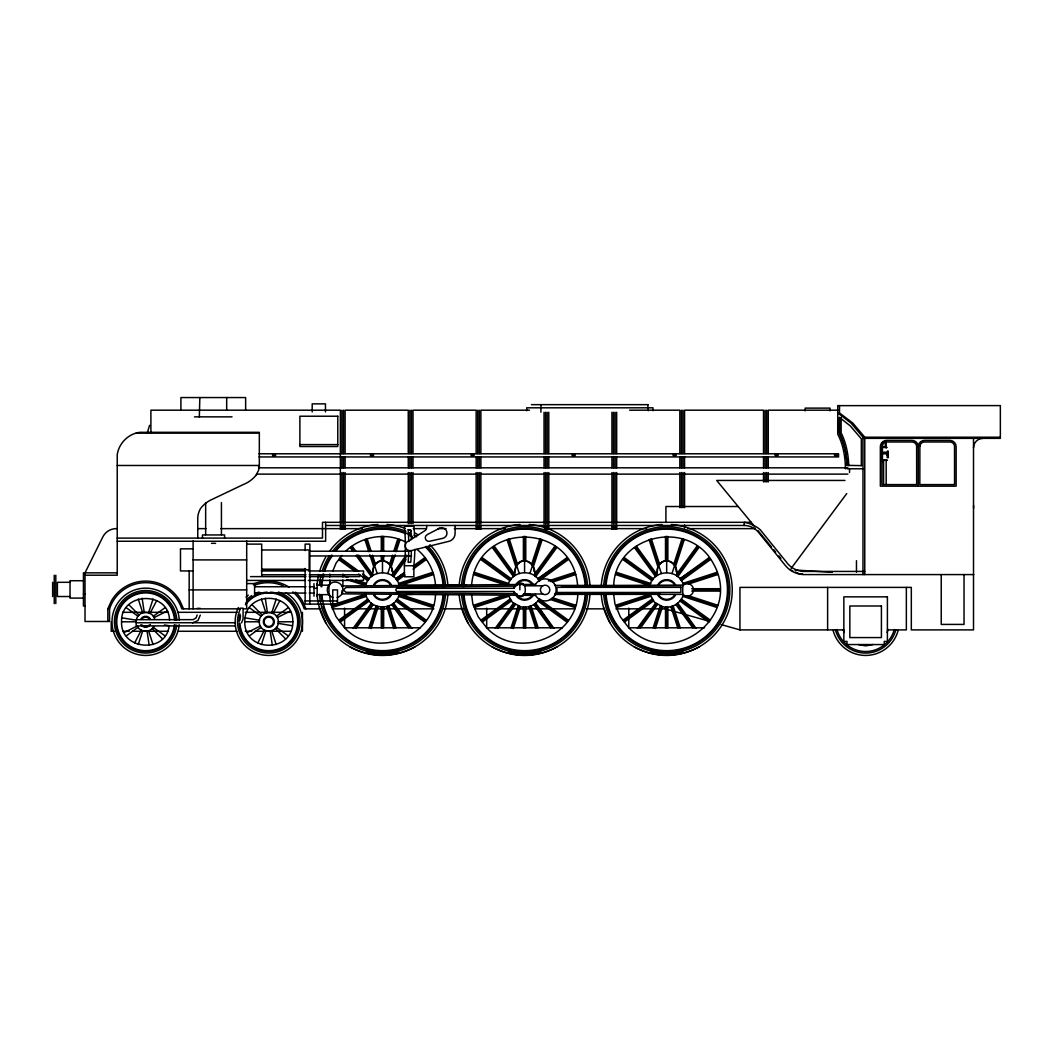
<?xml version="1.0" encoding="UTF-8"?>
<svg xmlns="http://www.w3.org/2000/svg" width="1053" height="1053" viewBox="0 0 1053 1053"><rect width="100%" height="100%" fill="white"/><g stroke="black" fill="none" stroke-linecap="round" stroke-linejoin="round"><path stroke-width="1.5" d="M344.581 618.901L344.581 627.799C374.157 659.902 434.428 638.118 435.508 594.261M344.581 615.979L344.581 608.147M486.683 618.901L486.683 627.799C516.786 660.481 577.847 637.262 577.821 592.668M486.683 615.979L486.683 608.147M628.786 617.44L628.786 627.799C672.169 671.327 743.918 616.268 713.105 563.105C689.057 518.366 615.544 534.503 613.662 585.547M628.786 615.979L628.786 608.147M197.122 615.005L196.161 617.874L193.094 619.651L136.179 619.69L136.179 625.903L235.372 625.903M200.281 615.11L197.99 620.572L192.541 622.849M259.42 465.716L258.564 470.401L255.879 475.416M199.333 416.856L199.846 397.56M346.937 579.598L365.667 585.679C369.024 568.646 395.941 568.646 399.298 585.679M615.531 574.53L649.872 585.679C653.229 568.646 680.146 568.646 683.502 585.679M887.087 454.988C887.955 452.066 883.151 450.829 882.506 453.804L887.152 453.764M164.439 624.929L169.191 625.732C166.163 654.045 120.226 650.227 121.582 621.796C120.279 591.878 169.112 590.285 169.507 620.243M244.744 621.796C244.414 590.549 293.182 590.549 292.866 621.796C293.182 653.031 244.414 653.031 244.744 621.796L259.328 621.796C258.867 609.621 278.742 609.621 278.282 621.796C278.742 633.959 258.867 633.959 259.328 621.796M329.457 585.547L330.076 580.782M365.667 585.679L366.049 584.56L350.478 579.505M331.326 605.278L365.667 594.116C369.024 611.148 395.941 611.161 399.298 594.116M471.56 585.547C476.548 520.972 572.621 520.972 577.61 585.547M649.872 585.679L650.254 584.56L615.992 573.424M369.8 554.707L373.71 566.738L372.354 575.965L356.993 554.826M507.019 539.663L515.812 566.738L514.456 575.965L493.33 546.889M649.109 539.663L657.914 566.738L656.559 575.965L635.433 546.889M540.992 404.655L540.887 412.21M147.157 433.441L149.552 425.346M138.259 644.554L142.734 630.76M148.565 612.833L153.04 599.039M261.407 644.554L265.896 630.76M271.713 612.833L276.202 599.039M368.919 627.799L376.053 605.87M389.61 564.145L392.519 555.181M393.98 550.706L397.863 538.754M370.169 627.799L377.145 606.331L378.264 606.712L371.169 628.562M387.82 573.477L393.453 556.116M394.954 551.509L398.955 539.202M391.255 566.738L395.165 554.707M396.139 551.693L400.048 539.663M511.021 627.799L518.155 605.87M531.712 564.145L539.965 538.754M512.271 627.799L519.247 606.331C526.763 609.003 535.635 605.422 539.623 598.591M529.922 573.477L541.058 539.202M513.272 628.562L520.366 606.712L512.298 602.184L507.809 594.392L508.151 595.235L473.889 606.37M533.358 566.738L542.15 539.663M653.123 627.799L660.244 605.87M673.815 564.145L682.054 538.754M654.374 627.799L661.35 606.331C670.392 609.608 681.08 603.645 683.463 594.392L683.107 595.235L717.383 606.37M672.025 573.477L683.16 539.202M655.361 628.562L662.469 606.712L654.4 602.184L649.872 594.116L615.531 605.278M675.46 566.738L684.253 539.663M136.495 619.348C138.496 610.24 152.79 610.24 154.804 619.348M332.787 571.016L336.065 563.105L341.949 555.431M513.746 588.272C529.146 569.423 529.146 610.385 513.746 591.536L397.481 591.483A1.579 1.579 0 0 1 395.902 589.904A1.579 1.579 0 0 1 397.481 588.324L513.746 588.272A6.318 6.318 0 0 1 524.315 585.429M535.095 585.429L535.543 584.376A11.056 11.056 0 0 1 552.22 581.44A11.056 11.056 0 0 1 552.22 598.367A11.056 11.056 0 0 1 535.543 595.432L522.42 595.314M554.681 595.432L555.115 594.366L659.928 593.365M887.06 632.379L888.271 629.47M399.271 594.405L398.916 595.235L433.178 606.37M107.827 621.481L107.827 608.845L111.421 600.815A39.606 39.606 0 0 1 179.918 600.815L183.525 608.845M134.6 643.041L141.299 630.155M150 613.425L156.7 600.552M257.748 643.041L264.448 630.155M273.148 613.425L279.861 600.552M373.736 566.685C380.357 553.97 395.125 564.263 392.611 575.965L406.05 557.458M515.825 566.685C522.459 553.97 537.227 564.263 534.713 575.965L555.826 546.889M657.928 566.685C664.548 553.97 679.33 564.263 676.816 575.965L697.928 546.889M241.506 622.863L243.046 619.138L243.111 608.2L239.952 608.2M353.176 628.22L371.419 603.119M392.335 574.319L406.287 555.128M354.953 627.799L372.354 603.83M356.019 628.338L373.302 604.554M393.546 576.689L406.024 559.512M495.279 628.22L513.522 603.119M534.437 574.319L554.892 546.178M497.042 627.799L514.456 603.83M498.122 628.338L515.404 604.554M535.648 576.689L556.774 547.613M637.381 628.22L655.624 603.119M676.539 574.319L696.994 546.178M639.145 627.799L656.559 603.83M640.619 627.799L657.506 604.554M677.75 576.689L698.876 547.613M791.158 568.396L846.717 493.581M124.241 632.471L137.219 625.995C140.115 632.642 150.474 632.906 153.856 626.535M255.866 475.429L255.26 476.167A30.326 30.326 0 0 1 243.546 484.419L210.376 500.214A29.563 29.563 0 0 0 201.07 507.796L200.728 508.23A20.27 20.27 0 0 0 198.78 512.429L198.504 513.311A20.27 20.27 0 0 0 197.753 518.8L197.753 538.109M345.726 551.127C361.284 536.306 386.069 531.962 405.326 541.847M395.717 578.86L404.326 572.569M537.82 578.86L566.869 557.708M679.922 578.86L708.972 557.708M126.347 635.828L138.048 627.312M153.251 616.268L164.952 607.765M249.495 635.828L261.197 627.312M276.399 616.268L288.114 607.765M338.75 620.204L367.826 599.091M413.263 566.066L424.767 557.708M339.474 621.152L368.55 600.026M396.415 579.782L404.352 574.017M413.592 567.291L425.491 558.656L413.697 566.619M340.198 622.086L369.274 600.96M397.139 580.716L405.063 574.951M413 569.199L426.215 559.591M480.852 620.204L509.928 599.091M481.576 621.152L510.652 600.026M538.517 579.782L567.593 558.656L538.754 578.136M482.3 622.086L511.363 600.96M539.241 580.716L568.317 559.591M622.955 620.204L652.031 599.091M623.679 621.152L652.755 600.026M680.62 579.782L709.696 558.656L680.857 578.136M624.403 622.086L653.465 600.96M681.344 580.716L710.42 559.591M396.652 578.136L404.523 572.819M378.856 561.552L375.355 564.145L372.446 555.181M520.959 561.552L517.457 564.145L509.204 538.754M663.061 561.552L659.56 564.145L651.307 538.754M154.067 617.598L167.045 611.122M247.402 632.471L260.381 625.995M277.229 617.598L290.207 611.122M415.251 646.66C395.072 657.862 369.893 657.862 349.714 646.66M557.353 646.66C537.175 657.862 511.995 657.862 491.817 646.66M699.455 646.66C679.277 657.862 654.097 657.862 633.919 646.66M873.016 644.554L865.632 645.858L858.234 644.554M398.455 583.467L432.73 572.332M331.787 606.37L366.049 595.235L365.667 594.116M398.916 584.56L433.178 573.424M332.235 607.476L366.51 596.34M403.983 584.165L433.639 574.53M473.429 605.278L506.217 594.629M548.35 580.94L574.833 572.332M550.364 581.532L575.28 573.424M474.337 607.476L508.612 596.34M552.325 582.138L575.741 574.53M682.66 583.467L716.922 572.332M615.992 606.37L650.254 595.235L649.872 594.116M683.107 584.56L717.383 573.424M616.439 607.476L650.715 596.34M688.175 584.165L717.843 574.53M539.623 581.217C532.95 568.462 511.89 570.608 508.151 584.56L473.889 573.424M398.824 650.899L382.489 653.057L366.141 650.899M540.926 650.899L524.578 653.057L508.244 650.899M683.028 650.899L666.681 653.057L650.333 650.899M535.543 584.376L341.949 585.955L342.909 585.955L342.909 579.992M515.233 586.113L345.911 587.495L343.528 589.904L345.911 592.299L516.931 593.695M561.446 585.994L682.739 585.429A6.318 6.318 0 0 1 691.676 585.429A6.318 6.318 0 0 1 691.676 594.366A6.318 6.318 0 0 1 682.739 594.366L555.115 594.366M406.761 594.326L411.684 594.313M554.655 593.668L623.666 593.365M531.436 404.655L648.253 404.655M529.475 410.183L480.892 410.183L480.892 453.606M629.628 410.183L679.83 410.183L679.83 453.606M838.491 410.183L768.256 410.183L768.256 453.606M194.489 416.856L232.042 416.856M136.179 433.099L259.328 433.099M837.727 412.921L851.048 423.109L862.986 437.219L1000.35 437.219M862.986 438.351L1000.35 438.351L1000.35 405.602L837.727 405.642L837.727 434.244A47.885 24.772 -90 0 1 845.414 468.796M299.881 444.603L337.776 444.603M883.546 446.722L886.047 446.722M882.427 447.42L887.152 447.42M887.35 451.711L888.245 451.711M887.35 453.58L888.245 453.58M259.012 453.777L838.57 453.777L838.57 456.936L259.012 456.936M272.503 454.067L275.662 454.067M370.393 454.067L373.552 454.067M471.033 454.027L474.179 454.027M572.042 454.027L575.201 454.027M673.038 454.001L676.197 454.001M774.995 454.001L778.154 454.001M834.41 453.975L837.569 453.975M887.35 454.054L888.245 454.04M887.35 454.738L888.245 454.738M887.35 455.199L888.245 455.199M673.038 455.475L676.197 455.475M774.995 455.475L778.154 455.475M834.41 455.436L837.569 455.436M272.503 455.541L275.662 455.541M370.393 455.541L373.552 455.541M471.033 455.501L474.179 455.501M572.042 455.501L575.201 455.501M887.35 457.068L888.245 457.068M882.427 460.148L887.152 460.148M882.427 460.372L884.204 460.372M885.955 460.372L887.152 460.372M117.225 465.479L259.328 465.479M861.538 465.637L846.981 465.36A51.044 26.417 90 0 0 840.097 434.402L839.359 432.954L839.359 417.304L850.324 425.938L861.354 438.877L861.354 465.637M258.551 467.822L847.889 467.822M847.007 468.796L862.986 468.796M256.919 474.126L847.889 474.126M844.954 480.444L716.698 480.444L755.001 526.961M738.061 506.519L665.917 506.519L665.917 522.314M751.171 522.314L322.481 522.314L322.481 538.109L117.225 538.109M325.64 525.473L744.168 525.473A18.414 18.414 0 0 1 758.318 532.107L785.327 565.461A24.68 24.68 0 0 0 791.988 571.187L793.541 572.029A24.68 24.68 0 0 0 803.742 574.583L973.801 574.583M117.225 528.632L116.185 528.632A14.939 14.939 0 0 0 103.023 536.53L85.017 572.845L85.017 621.481L109.551 621.481L109.551 608.845A38.013 38.013 0 0 1 181.787 608.845L240.202 608.845M197.806 528.632L206.019 528.632M220.827 528.632L362.232 528.632M413.21 528.632L426.36 528.632M437.877 528.632L446.103 528.632M454.317 528.632L505.295 528.632M544.756 528.632L646.713 528.632M687.82 528.632L755.238 528.632M117.225 541.255L325.64 541.255L325.64 522.314M246.692 544.111L261.697 544.111L261.697 575.688M193.107 548.85L180.484 548.85L180.484 570.95L193.107 570.95M261.697 549.982L309.161 549.982L309.161 569.818L261.697 569.818M309.714 551.219L411.631 551.219M309.714 555.958L411.631 555.958M193.107 559.906L246.692 559.906M413.868 565.737L413.868 576.781L404.391 576.781L404.391 565.737L413.868 565.737A197.859 197.859 0 0 0 414.829 549.297M261.697 569.186L305.883 569.186M261.302 570.95L305.12 570.95M308.358 570.95L363.535 570.95L363.535 580.427L308.358 580.427M864.763 571.424L803.07 571.424A22.547 22.547 0 0 1 786.209 561.815L760.345 529.87A22.863 22.863 0 0 0 753.119 525.315L751.724 524.605A25.298 25.298 0 0 0 744.168 522.314L744.168 525.473M117.225 572.845L83.437 572.845L83.437 606.001L85.017 606.001M802.491 573.793L799.214 573.793L795.344 572.042M261.921 574.767L305.936 574.767M309.187 574.767L359.731 574.767L359.731 576.623L309.187 576.623M85.017 575.201L117.225 575.201L117.225 454.962C118.62 443.51 128.334 433.731 139.786 432.322L259.328 432.322L259.328 466.861M250.509 576.623L305.936 576.623M246.692 580.427L305.12 580.427M83.437 580.729L70.025 580.729L70.025 598.104L83.437 598.104M70.025 582.309L57.389 582.309L57.389 596.524L70.025 596.524M246.692 583.586L254.589 583.586L254.589 596.222M317.15 585.165L328.997 585.165L328.997 594.642L317.15 594.642M466.374 585.429L407.472 585.429A6.318 6.318 0 0 0 398.547 585.429M524.591 585.797L542.743 585.797A4.739 4.739 0 0 1 549.85 589.904A4.739 4.739 0 0 1 542.743 593.997L524.591 593.997M254.589 586.745L305.975 586.745M309.187 586.745L313.991 586.745M313.991 588.272L317.15 588.272M691.768 588.719L720.134 588.719M189.171 589.904L246.692 589.904M693.506 589.904L720.291 589.904M691.768 591.088L720.134 591.088M254.589 593.063L305.975 593.063M309.187 593.063L313.991 593.063M83.437 594.155L85.017 594.155M412.381 594.366L407.472 594.366A6.318 6.318 0 0 1 397.534 593.063M305.12 600.947L337.486 600.947M197.122 608.358L200.281 608.358M107.827 608.845L109.551 608.845M243.454 608.845L246.692 608.845L246.692 540.952M320.691 608.845L304.199 608.845A38.013 38.013 0 0 0 292.866 591.891M332.169 608.845L433.875 608.845M443.721 608.845L463.399 608.845M474.877 608.845L548.692 608.845M551.969 608.845L574.938 608.845M586.416 608.845L604.461 608.845M615.939 608.845L638.908 608.845M642.185 608.845L665.154 608.845L708.774 621.125M122.556 612.319L168.348 612.319M178.168 612.319L237.043 612.319M245.217 612.319L291.01 612.319M121.582 621.796L136.179 621.796L136.377 620.243L122.109 617.861M278.282 621.796L292.866 621.796M136.179 622.744L235.267 622.744M420.384 627.799L344.581 627.799L336.065 616.703L330.708 603.777M562.486 627.799L486.683 627.799L478.167 616.703L472.81 603.777L471.56 594.261M704.589 627.799L628.786 627.799L620.27 616.703L614.913 603.777L613.451 592.668M721.239 624.626L739.943 629.891L843.848 629.891M887.403 629.891L906.357 629.891L906.357 587.39M114.501 631.274L111.223 631.274L111.223 621.796M122.674 631.274L129.203 631.274M132.481 631.274L168.427 631.274M178.233 631.274L237.083 631.274M245.244 631.274L251.785 631.274M255.05 631.274L291.01 631.274M364.957 652.978L381.884 652.978M383.081 652.978L400.008 652.978M507.059 652.978L523.986 652.978M525.184 652.978L542.111 652.978M649.161 652.978L666.088 652.978M667.286 652.978L684.213 652.978M523.512 593.747L530.093 593.8M517.497 595.274L341.949 593.853L341.949 590.694M883.046 460.358L884.072 460.398M795.028 570.015L832.212 572.305M245.257 617.861L259.538 620.243M278.071 623.35L292.352 625.732M616.439 572.332L650.715 583.467M688.175 595.643L717.843 605.278M682.66 596.34L716.922 607.476M474.337 572.332L508.612 583.467M552.325 597.67L575.741 605.278M551.917 598.775L575.28 606.37M473.429 574.53L506.217 585.178M549.903 599.368L574.833 607.476M343.146 575.873L347.819 577.386M355.611 579.927L366.51 583.467M403.983 595.643L433.639 605.278M398.455 596.34L432.73 607.476M790.184 569.712L792.764 570.884M624.403 557.708L653.465 578.834M681.344 599.091L710.42 620.204M623.679 558.656L652.755 579.782M680.62 600.026L709.696 621.152M622.955 559.591L652.031 580.716M679.896 600.96L708.972 622.086M482.3 557.708L511.363 578.834M539.241 599.091L568.317 620.204M481.576 558.656L510.652 579.782M538.517 600.026L567.593 621.152M480.852 559.591L509.928 580.716M537.793 600.96L566.869 622.086M340.198 557.708L358.691 571.16M362.666 574.03L369.274 578.834M397.139 599.091L426.215 620.204M339.474 558.656L356.651 571.134M363.259 575.938L368.55 579.782M396.415 600.026L425.491 621.152M338.75 559.591L354.611 571.121M358.573 573.99L367.826 580.716M395.691 600.96L424.767 622.086M249.495 607.765L261.197 616.268M276.399 627.312L288.114 635.828M126.347 607.765L138.048 616.268M153.251 627.312L164.952 635.828M416.962 549.363C427.834 558.011 434.665 571.687 435.508 585.547M647.74 404.655L648.253 410.749M251.957 604.659L262.171 615.044M275.438 628.549L285.653 638.934M128.795 604.659L139.009 615.044M152.277 628.549L162.504 638.934M758.094 530.738L771.546 547.086M773.626 549.6L775.692 552.114M778.799 555.879L780.865 558.393M636.381 546.178L657.506 575.241M677.75 603.119L696.086 628.351M676.816 603.83L694.217 627.799M634.498 547.613L655.624 576.689M675.868 604.554L692.756 627.799M494.278 546.178L515.404 575.241M535.648 603.119L553.983 628.351M534.713 603.83L552.114 627.799M492.396 547.613L513.522 576.689M533.766 604.554L550.653 627.799M352.176 546.178L355.901 551.285M358.678 555.128L373.302 575.241M393.546 603.119L411.881 628.351M351.241 546.889L354.111 550.851M392.611 603.83L410.012 627.799M350.294 547.613L353.176 551.575M356.059 555.536L371.419 576.689M391.663 604.554L408.551 627.799M686.411 615.873L690.847 622.428M539.886 609.318L549.627 623.731M397.784 609.318L407.524 623.731M305.936 608.845L302.329 600.815A39.606 39.606 0 0 0 295.538 592.168M842.992 629.51L844.23 632.471M603.606 607.436L609.924 622.678M554.681 584.376L555.115 585.429L682.739 585.429L682.739 594.366M535.095 594.366L535.543 595.432M461.504 607.436L467.822 622.678M319.401 607.436L325.719 622.678M673.117 605.87L680.238 627.799M650.214 539.202L661.35 573.477M679.001 627.799L672.025 606.331L670.906 606.712L677.75 627.799M531.015 605.87L538.149 627.799M508.112 539.202L519.247 573.477M536.898 627.799L529.922 606.331L528.803 606.712L535.648 627.799M367.102 538.754L370.985 550.706M388.912 605.87L396.046 627.799M366.01 539.202L370.011 551.509M371.512 556.116L377.145 573.477M394.796 627.799L387.82 606.331L386.701 606.712L393.796 628.562M364.917 539.663L368.826 551.693M261.407 599.039L265.896 612.833M271.713 630.76L276.202 644.554M138.259 599.039L142.734 612.833M148.565 630.76L153.04 644.554M265.264 598.196L267.409 612.504M270.187 631.089L272.332 645.397M142.116 598.196L144.261 612.504M147.038 631.089L149.184 645.397M329.457 594.261L330.497 602.184M848.771 465.637L848.757 465.36A51.044 26.417 90 0 0 841.874 434.402L841.136 432.954L841.136 417.304M973.577 505.44L973.577 508.336M973.512 438.351L973.512 629.891L911.319 629.891L911.319 587.39L739.943 587.39L739.943 629.891M964.035 574.583L964.035 624.416L941.237 624.416L941.237 574.583M918.242 446.696A6.318 6.318 0 0 0 911.937 440.378L886.665 440.378A6.318 6.318 0 0 0 880.347 446.696L880.347 486.17L956.137 486.17L956.137 446.696A6.318 6.318 0 0 0 949.819 440.378L924.56 440.378A6.318 6.318 0 0 0 918.242 446.696L918.242 486.17M888.245 451.066L888.245 457.713M887.995 451.711L887.995 453.58M887.995 454.04L887.995 454.751M887.995 455.199L887.995 457.068M887.35 451.066L887.35 457.713M886.139 440.957L886.139 448.091M886.178 460.148L886.178 484.393M885.297 440.957L885.297 447.275M883.599 460.148L883.599 484.393M882.506 442.536L882.506 447.275M882.427 445.656L882.427 461.754M864.763 574.583L864.763 437.219L852.825 423.109L839.504 412.921L839.504 405.602M862.986 437.219L862.986 574.583M856.471 560.696L856.471 572.161M849.534 469.401L849.534 472.547M839.504 417.844L839.504 434.244A47.885 24.772 90 0 1 847.125 465.584M830.027 410.881L830.027 408.116L805.163 408.116L805.163 410.881M827.619 587.39L827.619 629.891M768.256 456.818L768.256 467.822M768.256 472.547L768.256 481.984M766.676 410.183L766.676 453.606M766.676 456.818L766.676 467.822M766.676 472.547L766.676 481.984M765.097 410.183L765.097 453.606M765.097 456.818L765.097 467.822M765.097 472.547L765.097 481.984M763.517 453.606L763.517 410.183L684.568 410.183L684.568 453.606M763.517 456.818L763.517 467.822M763.517 472.547L763.517 481.984M684.568 456.818L684.568 467.822M684.568 472.547L684.568 507.664M684.568 525.026L684.568 527.856M682.989 410.183L682.989 453.606M682.989 456.818L682.989 467.822M682.989 472.547L682.989 507.664M681.409 410.183L681.409 453.606M681.409 456.818L681.409 467.822M681.409 472.547L681.409 507.664M679.83 456.818L679.83 467.822M679.83 472.547L679.83 507.664M667.865 536.451L667.865 560.907M667.865 607.107L667.865 627.799M666.681 536.306L666.681 572.529M666.681 607.265L666.681 627.799M665.496 536.451L665.496 560.907A9.477 9.477 0 0 0 657.296 571.542M665.496 607.107L665.496 627.799M652.992 410.749L652.992 407.814L526.684 407.814L526.684 410.749M616.676 412.263L616.676 453.606M616.676 456.818L616.676 467.822M616.676 472.547L616.676 523.617M616.676 525.026L616.676 529.264M615.097 412.263L615.097 453.606M615.097 456.818L615.097 467.822M615.097 472.547L615.097 523.617M615.097 525.026L615.097 529.264M613.517 412.263L613.517 453.606M613.517 456.818L613.517 467.822M613.517 472.547L613.517 523.617M613.517 525.026L613.517 529.264M611.938 412.263L611.938 453.606M611.938 456.818L611.938 467.822M611.938 472.547L611.938 523.617M611.938 525.026L611.938 529.264M548.784 412.263L548.784 453.606M548.784 456.818L548.784 467.822M548.784 472.547L548.784 523.617M548.784 525.026L548.784 529.264M547.205 412.263L547.205 453.606M547.205 456.818L547.205 467.822M547.205 472.547L547.205 523.617M547.205 525.026L547.205 529.264M545.625 412.263L545.625 453.606M545.625 456.818L545.625 467.822M545.625 472.547L545.625 523.617M545.625 525.026L545.625 529.264M544.046 412.263L544.046 453.606M544.046 456.818L544.046 467.822M544.046 472.547L544.046 523.617M544.046 525.026L544.046 527.856M525.763 536.451L525.763 560.907A9.477 9.477 0 0 1 533.976 571.542M525.763 607.107L525.763 627.799M524.578 536.306L524.578 572.529M524.578 607.265L524.578 627.799M523.394 536.451L523.394 560.907A9.477 9.477 0 0 0 515.193 571.542M523.394 607.107L523.394 627.799M519.853 583.586L519.853 589.904M480.892 456.818L480.892 467.822M480.892 472.547L480.892 523.617M480.892 525.026L480.892 529.264M479.312 410.183L479.312 453.606M479.312 456.818L479.312 467.822M479.312 472.547L479.312 523.617M479.312 525.026L479.312 529.264M477.733 410.183L477.733 453.606M477.733 456.818L477.733 467.822M477.733 472.547L477.733 523.617M477.733 525.026L477.733 529.264M476.153 453.606L476.153 410.183L413 410.183L413 453.606M476.153 456.818L476.153 467.822M476.153 472.547L476.153 523.617M476.153 525.026L476.153 529.264M455.107 525.473L455.107 533.371A8.24 8.24 0 0 1 449.539 541.163L411.341 550.574A4.962 4.962 0 0 1 405.3 546.981A4.962 4.962 0 0 1 408.893 540.952L425.083 530.567A3.83 3.83 0 0 0 426.689 527.448L426.689 525.473M413 456.818L413 467.822M413 472.547L413 523.617M411.42 410.183L411.42 453.606M411.42 456.818L411.42 467.822M411.42 472.547L411.42 523.617M409.841 410.183L409.841 453.606M409.841 456.818L409.841 467.822M409.841 472.547L409.841 523.617M408.261 453.606L408.261 410.183L345.108 410.183L345.108 453.606M408.261 456.818L408.261 467.822M408.261 472.547L408.261 523.617M383.661 536.451L383.661 551.127M383.661 556.023L383.661 560.907A9.477 9.477 0 0 1 391.874 571.542M383.661 607.107L383.661 627.799M382.489 536.306L382.489 551.061M382.489 555.984L382.489 572.529M382.489 607.265L382.489 627.799M381.304 536.451L381.304 551.127M381.304 556.023L381.304 560.907A9.477 9.477 0 0 0 373.091 571.542M381.304 607.107L381.304 627.799M345.108 456.818L345.108 467.822M345.108 472.547L345.108 523.617M345.108 525.026L345.108 529.264M343.528 410.183L343.528 453.606M343.528 456.818L343.528 467.822M343.528 472.547L343.528 523.617M343.528 525.026L343.528 529.264M342.909 574.03L342.909 577.005M341.949 410.183L341.949 453.606M341.949 456.818L341.949 467.822M341.949 472.547L341.949 523.617M341.949 525.026L341.949 529.264M340.369 523.617L340.369 410.183L150.895 410.183L150.895 432.717M340.369 525.026L340.369 529.264M332.748 604.106L332.748 589.904L337.486 589.904L337.486 604.106L305.12 604.106L305.12 568.436M329.786 574.03L329.786 577.005M329.786 579.992L329.786 584.468M325.456 411.934L325.456 403.865L312.201 403.865L312.201 411.934M317.15 583.586L317.15 596.222M313.991 583.586L313.991 596.222M309.858 604.106L309.858 544.111L305.12 544.111L305.12 550.601M302.448 612.319L302.448 631.274M245.639 410.183L245.639 397.56L180.905 397.56L180.905 410.183M226.685 397.56L226.685 410.183M224.592 538.109L224.592 534.95L202.492 534.95L202.492 538.109M221.433 502.597L221.433 534.661M205.651 502.597L205.651 534.661M193.107 540.952L193.107 608.845M189.171 570.95L189.171 608.845M55.809 575.241L55.809 603.606M54.23 575.241L54.23 603.606M52.65 582.309L52.65 596.524M542.743 593.997A4.739 4.739 0 0 1 542.743 585.797M524.315 594.366A6.318 6.318 0 0 1 513.746 591.536M404.391 565.737A197.859 197.859 0 0 0 404.391 526.263L413.868 526.263A197.859 197.859 0 0 1 414.606 536.122M411.328 552.47A194.436 194.436 0 0 1 410.762 562.17L408.13 562.315L408.34 559.393A201.268 201.268 0 0 0 408.735 550.469M411.328 539.518A194.436 194.436 0 0 0 410.762 529.83L408.13 529.672L408.34 532.607A201.268 201.268 0 0 1 408.735 541.532M333.077 597.525A7.897 7.897 0 0 1 328.654 585.376A7.897 7.897 0 0 1 341.58 585.376A7.897 7.897 0 0 1 337.157 597.525M898.13 630.51A33.657 33.657 0 0 1 833.12 630.51M895.827 629.891A31.261 31.261 0 0 1 835.424 629.891M894.3 629.483A29.681 29.681 0 0 1 836.951 629.483M973.512 447.828A9.477 9.477 0 0 1 982.975 438.351M211.495 543.414A7.897 4.212 0 0 1 215.589 543.414M176.733 625.061A31.261 31.261 0 0 1 128.624 648.016A31.261 31.261 0 0 1 130.019 594.721A31.261 31.261 0 0 1 176.865 620.164M150.434 624.561A5.528 5.528 0 0 1 140.865 624.561M140.865 619.032A5.528 5.528 0 0 1 150.434 619.032M179.168 624.719A33.657 33.657 0 0 1 127.571 650.175A33.657 33.657 0 0 1 128.821 592.655A33.657 33.657 0 0 1 179.273 620.335M148.999 625.14A4.739 4.739 0 0 1 142.3 625.14M141.55 619.427A4.739 4.739 0 0 1 149.75 619.427M175.167 624.89A29.681 29.681 0 0 1 129.48 646.687A29.681 29.681 0 0 1 130.809 596.09A29.681 29.681 0 0 1 175.285 620.243M174.39 624.811A28.892 28.892 0 0 1 129.914 646.029A28.892 28.892 0 0 1 131.204 596.775A28.892 28.892 0 0 1 174.508 620.296M278.453 592.062A31.261 31.261 0 0 1 298.183 632.484A31.261 31.261 0 0 1 257.09 650.78A31.261 31.261 0 0 1 240.242 609.068M246.692 599.683A31.261 31.261 0 0 1 251.785 595.577M254.602 593.945A31.261 31.261 0 0 1 259.143 592.062M285.626 592.655A33.657 33.657 0 0 1 298.42 637.763A33.657 33.657 0 0 1 253.694 651.86A33.657 33.657 0 0 1 238.307 607.568M246.06 596.985A33.657 33.657 0 0 1 248.311 595.103M270.345 592.155A29.681 29.681 0 0 1 298.486 622.31A29.681 29.681 0 0 1 269.318 651.478A29.681 29.681 0 0 1 239.163 623.337M239.123 621.796A29.681 29.681 0 0 1 240.123 614.11M245.731 603.106A29.681 29.681 0 0 1 267.251 592.155M245.428 604.817A28.892 28.892 0 0 1 291.878 604.409A28.892 28.892 0 0 1 278.676 648.951A28.892 28.892 0 0 1 239.952 623.297M239.952 620.296A28.892 28.892 0 0 1 240.545 615.781M254.115 585.35A38.013 38.013 0 0 1 283.507 585.968M253.273 583.981A39.606 39.606 0 0 1 289.022 587.1M605.199 586.692A61.561 61.561 0 0 1 698.389 537.122A61.561 61.561 0 0 1 698.389 642.672A61.561 61.561 0 0 1 605.199 593.102M603.685 585.415A63.154 63.154 0 0 1 699.982 536.227A63.154 63.154 0 0 1 698.692 644.344A63.154 63.154 0 0 1 603.606 592.892M667.918 560.907A9.477 9.477 0 0 1 676.079 571.542M606.001 586.732A60.771 60.771 0 0 1 697.981 537.807A60.771 60.771 0 0 1 697.981 641.988A60.771 60.771 0 0 1 606.001 593.063M674.894 594.642A9.477 9.477 0 0 1 658.48 594.642M658.48 585.165A9.477 9.477 0 0 1 674.894 585.165M675.578 595.037A10.267 10.267 0 0 1 657.796 595.037M657.796 584.77A10.267 10.267 0 0 1 675.578 584.77M671.34 524.526A65.549 65.549 0 0 1 732.204 591.97A65.549 65.549 0 0 1 667.194 655.44A65.549 65.549 0 0 1 601.21 592.997M601.302 585.244A65.549 65.549 0 0 1 662.021 524.526M587.666 592.892A63.154 63.154 0 0 1 525.342 653.057A63.154 63.154 0 0 1 461.583 594.392M461.583 585.415A63.154 63.154 0 0 1 524.578 526.75A63.154 63.154 0 0 1 587.574 585.415M586.06 593.102A61.561 61.561 0 0 1 525.394 651.465A61.561 61.561 0 0 1 463.215 594.721M463.109 586.692A61.561 61.561 0 0 1 524.578 528.343A61.561 61.561 0 0 1 586.06 586.692M585.271 593.063A60.771 60.771 0 0 1 525.381 650.662A60.771 60.771 0 0 1 464.004 594.655M463.899 586.732A60.771 60.771 0 0 1 524.578 529.132A60.771 60.771 0 0 1 585.271 586.732M532.792 594.642A9.477 9.477 0 0 1 516.378 594.642M516.378 585.165A9.477 9.477 0 0 1 532.792 585.165M533.476 595.037A10.267 10.267 0 0 1 515.694 595.037M515.694 584.77A10.267 10.267 0 0 1 533.476 584.77M590.062 592.997A65.549 65.549 0 0 1 525.368 655.44A65.549 65.549 0 0 1 459.2 594.563M459.2 585.244A65.549 65.549 0 0 1 519.932 524.526M529.238 524.526A65.549 65.549 0 0 1 589.97 585.244M445.485 594.392A63.154 63.154 0 0 1 382.489 653.057A63.154 63.154 0 0 1 319.48 594.392M319.48 585.415A63.154 63.154 0 0 1 321.112 575.004M322.323 570.687A63.154 63.154 0 0 1 329.339 555.773M332.84 550.851A63.154 63.154 0 0 1 405.958 531.265M408.735 532.463A63.154 63.154 0 0 1 411.433 533.779M414.066 535.2A63.154 63.154 0 0 1 416.606 536.767M428.176 546.31A63.154 63.154 0 0 1 445.485 585.415M390.689 594.642A9.477 9.477 0 0 1 374.276 594.642M374.276 585.165A9.477 9.477 0 0 1 390.689 585.165M443.853 594.721A61.561 61.561 0 0 1 323.021 605.83M321.955 601.131A61.561 61.561 0 0 1 321.112 594.721M321.007 586.692A61.561 61.561 0 0 1 321.678 580.256M322.271 577.083A61.561 61.561 0 0 1 323.021 573.964M323.929 570.897A61.561 61.561 0 0 1 331.734 555.049M334.643 551.153A61.561 61.561 0 0 1 411.868 535.806M426.017 546.362A61.561 61.561 0 0 1 443.958 586.692M443.063 594.655A60.771 60.771 0 0 1 382.489 650.662A60.771 60.771 0 0 1 321.902 594.655M321.797 586.732A60.771 60.771 0 0 1 323.784 574.175M324.679 571.134A60.771 60.771 0 0 1 332.393 555.497M336.289 550.429A60.771 60.771 0 0 1 405.734 533.753M408.656 535.056A60.771 60.771 0 0 1 412.868 537.28M425.451 546.928A60.771 60.771 0 0 1 443.168 586.732M391.374 595.037A10.267 10.267 0 0 1 373.591 595.037M373.591 584.77A10.267 10.267 0 0 1 391.374 584.77M447.867 594.563A65.549 65.549 0 0 1 382.489 655.44A65.549 65.549 0 0 1 317.098 594.563M317.098 585.244A65.549 65.549 0 0 1 318.783 574.438M319.585 571.45A65.549 65.549 0 0 1 325.719 557.129M330.01 550.627A65.549 65.549 0 0 1 377.83 524.526M387.135 524.526A65.549 65.549 0 0 1 405.379 528.488M408.288 529.646A65.549 65.549 0 0 1 411.144 530.949M415.251 533.134A65.549 65.549 0 0 1 417.909 534.753M429.914 544.664A65.549 65.549 0 0 1 447.867 585.244M881.98 446.077L881.927 484.591L916.663 484.591L916.623 446.077A4.739 4.739 0 0 0 912.543 441.997L886.047 441.997A4.739 4.739 0 0 0 881.98 446.077M919.874 446.077L919.822 484.591L954.558 484.591L954.518 446.077A4.739 4.739 0 0 0 950.438 441.997L923.942 441.997A4.739 4.739 0 0 0 919.874 446.077M439.298 528.343L427.202 534.621A3.554 3.554 0 0 0 429.453 541.295L442.681 538.346A5.331 5.331 0 0 0 446.696 531.41A5.331 5.331 0 0 0 439.298 528.343M337.776 416.225L299.881 416.225L299.881 446.525L337.776 446.525L337.776 416.225M680.857 587.324L557.011 587.324L557.011 592.47L680.857 592.47L680.857 587.324M887.403 596.854L843.848 596.854L843.848 641.409L847.007 641.409L847.007 644.554L884.244 644.554L884.244 641.409L887.403 641.409L887.403 596.854M881.414 606.001L849.837 606.001L849.837 637.578L881.414 637.578L881.414 606.001M266.04 626.574A5.528 5.528 0 0 0 274.333 621.796A5.528 5.528 0 0 0 266.04 617.005A5.528 5.528 0 0 0 266.04 626.574M265.448 625.14A4.739 4.739 0 0 0 273.372 623.021A4.739 4.739 0 0 0 267.58 617.216A4.739 4.739 0 0 0 265.448 625.14"/></g></svg>
